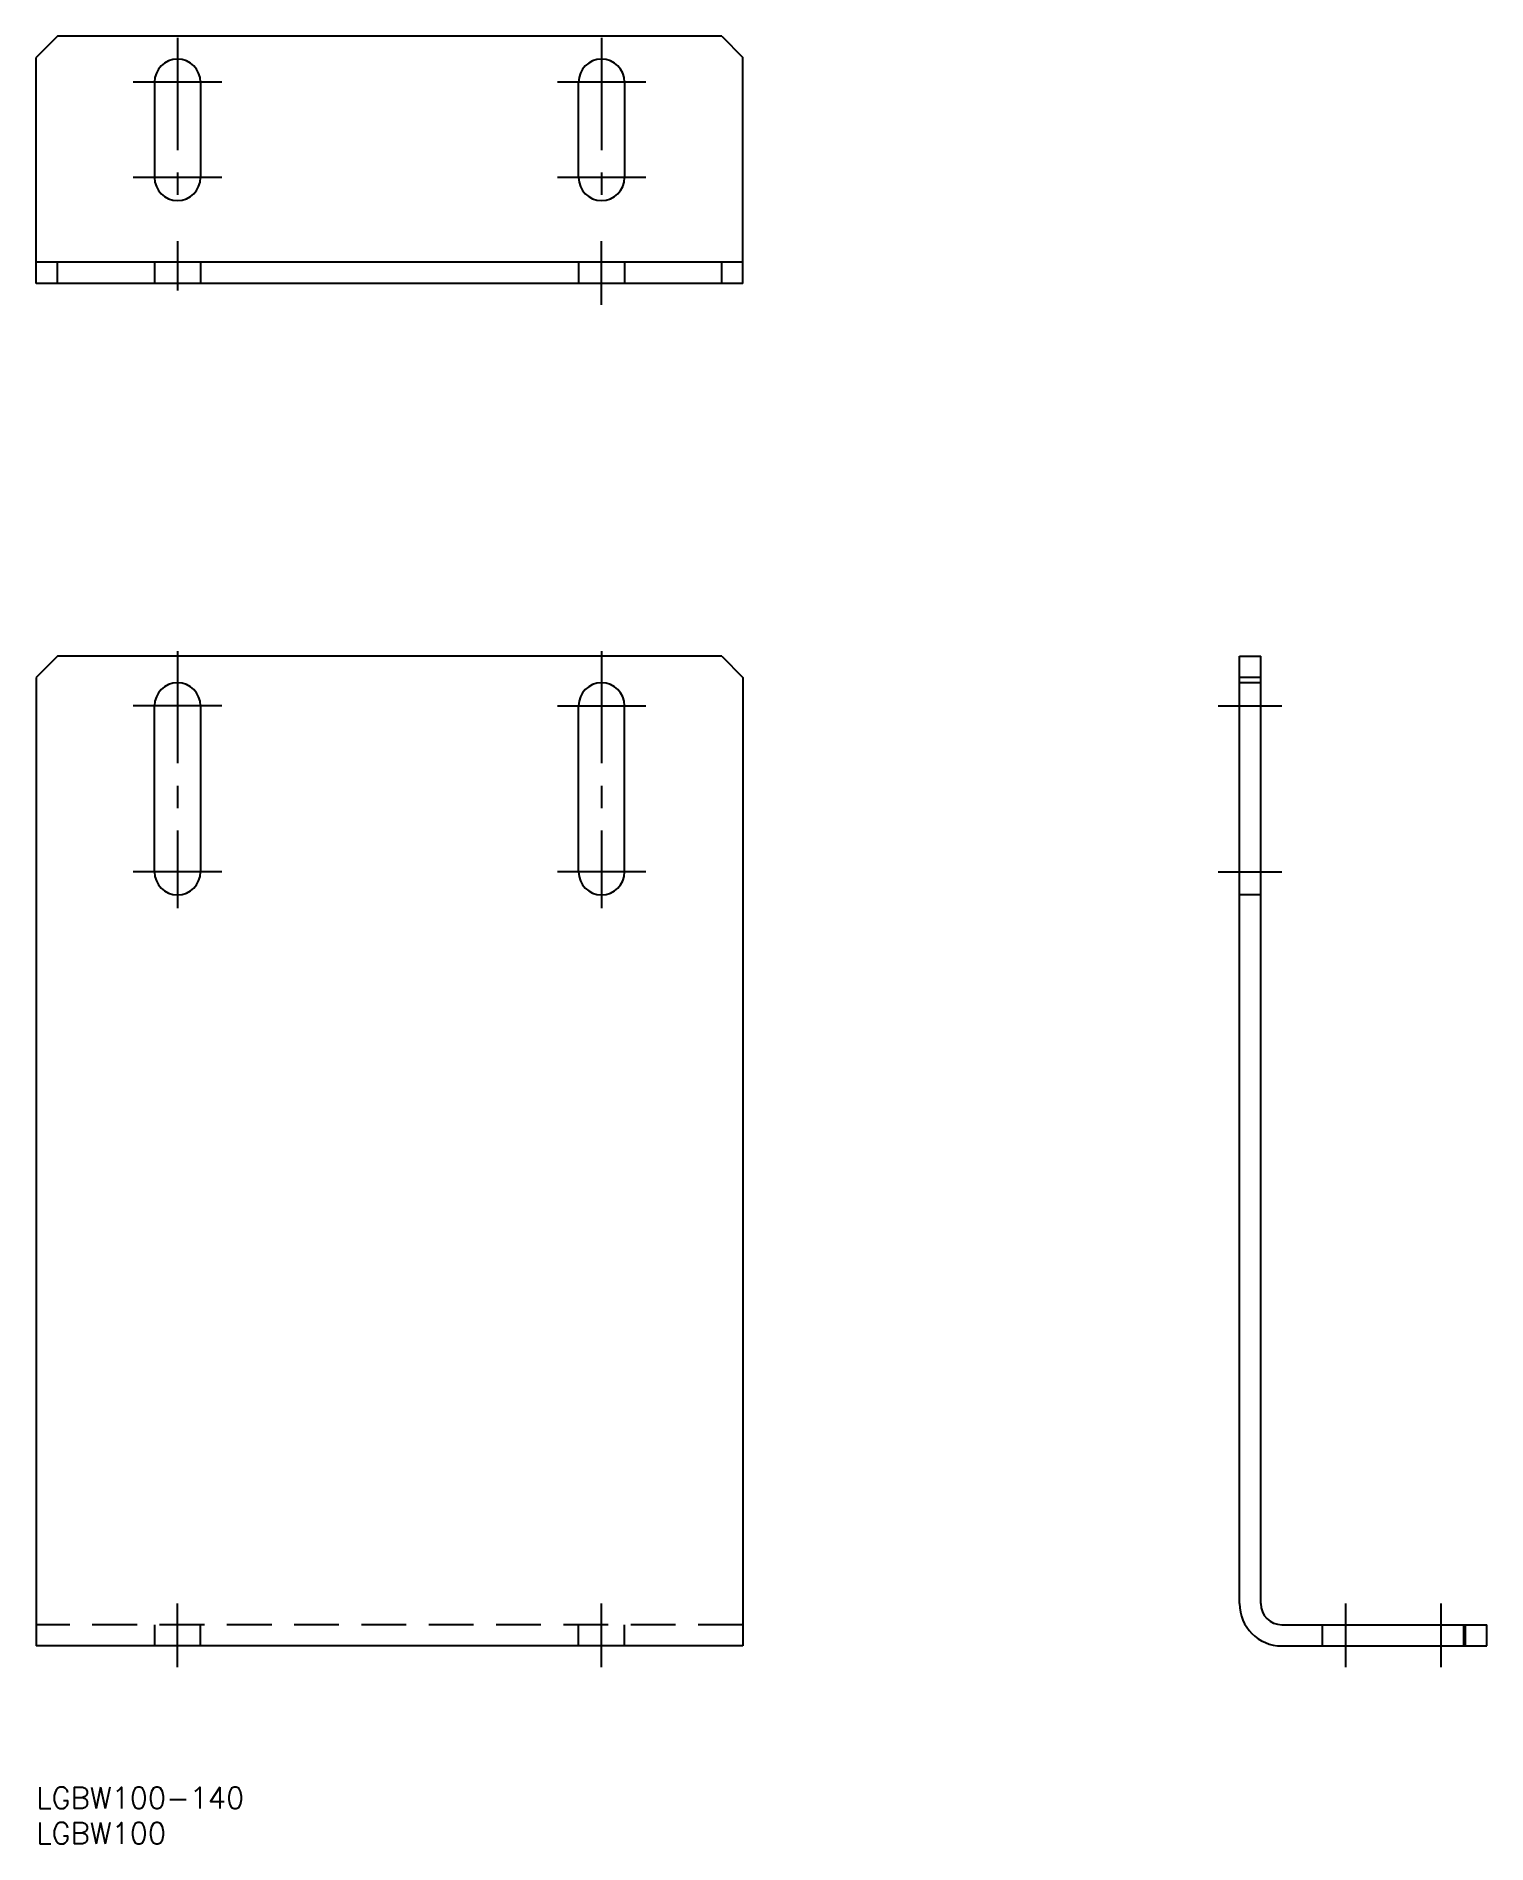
# Model space of a CAD drawing. Extents: x 0 to 205, y -8 to 248.
import ezdxf

# ---------------------------------------------------------------- set-up
doc = ezdxf.new("R2010")
doc.units = 0
doc.header["$LTSCALE"] = 0.5
doc.linetypes.add('CENTER', pattern=[50.8, 31.75, -6.35, 6.35, -6.35])
doc.linetypes.add('DASHED', pattern=[19.05, 12.7, -6.35])
doc.layers.get('0').update_dxf_attribs({"linetype": 'CONTINUOUS'})
doc.layers.add('CENTER', color=1, linetype='CENTER')
doc.styles.get("Standard").update_dxf_attribs({"font": 'txt.shx', "height": 3, "bigfont": 'bigfont.shx'})

# ---------------------------------------------------------------- blocks, each defined once
blk = doc.blocks.new('*U40')
at = {"color": 7, "linetype": 'CONTINUOUS'}
blk.add_text('LGBW100-140', height=3, dxfattribs=at).set_placement((0, -3))
blk = doc.blocks.new('*U41')
at = {"color": 7, "linetype": 'CONTINUOUS'}
blk.add_text('LGBW100', height=3, dxfattribs=at).set_placement((0, -8))

msp = doc.modelspace()

# ---------------------------------------------------------------- linework, layer by layer
at = {"color": 7, "linetype": 'CONTINUOUS'}
for p, q in [((3, 247.74), (0, 244.74)), ((97, 247.74), (3, 247.74)), ((97, 247.74), (100, 244.74)), ((0, 212.74), (0, 244.74)), ((100, 212.74), (100, 244.74)), ((16.75, 241.24), (16.75, 227.74)), ((23.25, 241.24), (23.25, 227.74)), ((76.75, 227.74), (76.75, 241.24)), ((83.25, 241.24), (83.25, 227.74)), ((100, 215.74), (0, 215.74)), ((3, 212.74), (3, 215.74)), ((97, 212.74), (97, 215.74)), ((100, 212.74), (0, 212.74)), ((3, 160), (0, 157)), ((97, 160), (3, 160)), ((97, 160), (100, 157)), ((170.26, 26), (170.26, 160)), ((170.26, 160), (173.26, 160)), ((173.26, 26), (173.26, 160)), ((0, 157), (0, 20)), ((100, 157), (100, 20)), ((173.26, 157), (170.26, 157)), ((16.75, 129.5), (16.75, 153)), ((23.25, 153), (23.25, 129.5)), ((76.75, 129.5), (76.75, 153)), ((83.25, 129.5), (83.25, 153)), ((176.26, 23), (205.26, 23)), ((202.26, 20), (202.26, 23)), ((205.26, 20), (205.26, 23)), ((100, 20), (0, 20)), ((176.26, 20), (205.26, 20))]:
    msp.add_line(p, q, dxfattribs=at)
at = {"color": 3, "linetype": 'DASHED'}
for p, q in [((16.75, 215.74), (16.75, 212.74)), ((23.25, 215.74), (23.25, 212.74)), ((76.75, 215.74), (76.75, 212.74)), ((83.25, 215.74), (83.25, 212.74)), ((173.26, 156.25), (170.26, 156.25)), ((173.26, 126.25), (170.26, 126.25)), ((100, 23), (0, 23)), ((16.75, 23), (16.75, 20)), ((23.25, 20), (23.25, 23)), ((76.75, 20), (76.75, 23)), ((83.25, 20), (83.25, 23)), ((182.01, 20), (182.01, 23)), ((202.01, 20), (202.01, 23))]:
    msp.add_line(p, q, dxfattribs=at)
at = {"color": 7, "linetype": 'CONTINUOUS'}
for centre, radius, start, end in [((20, 241.24), 3.25, 0, 180), ((80, 241.24), 3.25, 0, 180), ((20, 227.74), 3.25, 180, 0), ((80, 227.74), 3.25, 180, 0), ((20, 153), 3.25, 0, 180), ((80, 153), 3.25, 0, 180), ((20, 129.5), 3.25, 180, 0), ((80, 129.5), 3.25, 180, 0), ((176.26, 26), 6, 180, 270), ((176.26, 26), 3, 180, 270)]:
    msp.add_arc(centre, radius, start, end, dxfattribs=at)
at = {"layer": 'CENTER', "color": 1, "linetype": 'CENTER'}
for p, q in [((20, 247.49), (20, 222.58)), ((80, 247.49), (80, 222.58)), ((26.25, 241.24), (13.75, 241.24)), ((86.25, 241.24), (73.75, 241.24)), ((26.25, 227.74), (13.75, 227.74)), ((86.25, 227.74), (73.75, 227.74)), ((20, 218.74), (20, 211.74)), ((80, 209.74), (80, 218.74)), ((20, 160.75), (20, 124.35)), ((80, 160.75), (80, 124.35)), ((26.25, 153), (13.75, 153)), ((73.75, 153), (86.25, 153)), ((167.26, 153), (176.26, 153)), ((26.25, 129.5), (13.75, 129.5)), ((86.25, 129.5), (73.75, 129.5)), ((167.26, 129.5), (176.26, 129.5)), ((20, 17), (20, 26)), ((80, 17), (80, 26)), ((185.26, 26), (185.26, 17)), ((198.76, 26), (198.76, 17))]:
    msp.add_line(p, q, dxfattribs=at)

# ---------------------------------------------------------------- block references
at = {"color": 7, "linetype": 'CONTINUOUS'}
for name in ['*U40', '*U41']:
    msp.add_blockref(name, (0, 0), dxfattribs=at)

doc.saveas('drawing.dxf')
